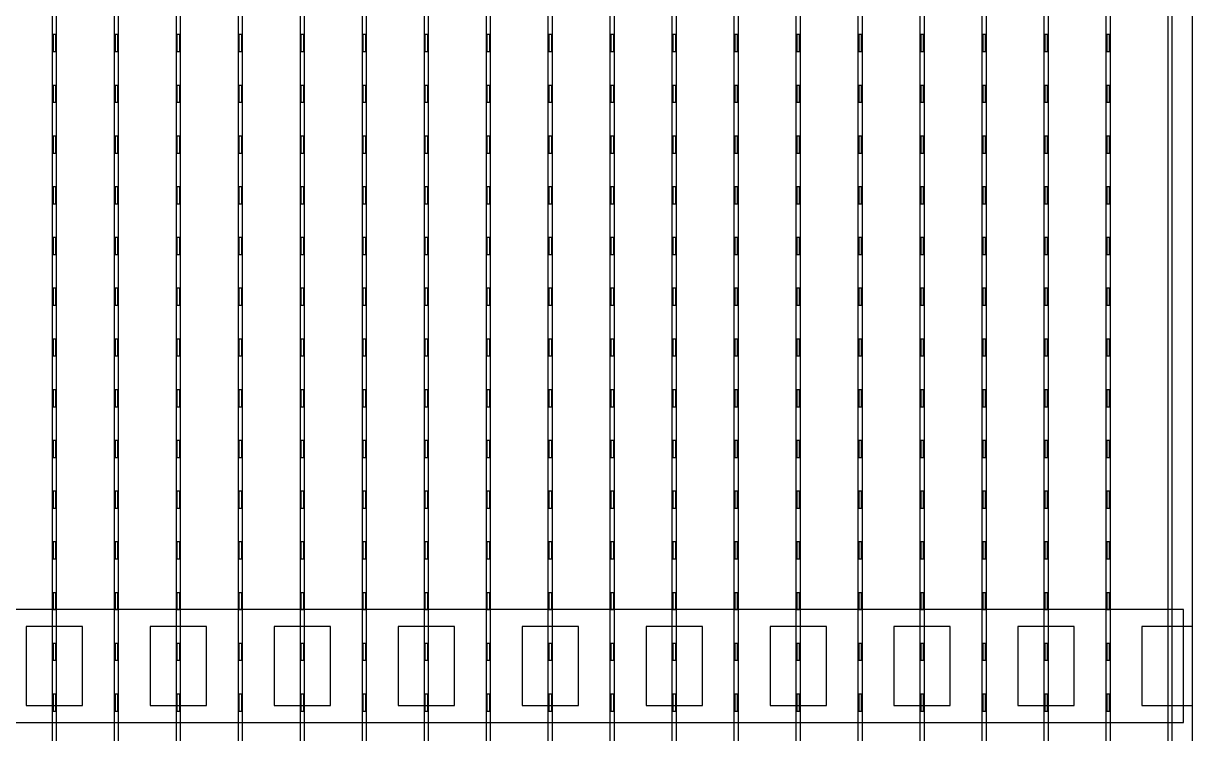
# Model space of a CAD drawing. Header units: millimetres. Extents: x -18 to 142, y -7 to 153.
# Drawn here: x 72.34 to 82.72, y 6.1 to 12.4 of the extents above; entities that cross this region are included whole.
import ezdxf

# ---------------------------------------------------------------- set-up
doc = ezdxf.new("R2010")
doc.units = ezdxf.units.MM
for name, color, linetype in [('BUSBARS', 3, 'Continuous'), ('CONTACT_PADS', 2, 'Continuous'), ('FINGERS', 1, 'Continuous'), ('INSULATION', 2, 'Continuous')]:
    doc.layers.add(name, color=color, linetype=linetype)

msp = doc.modelspace()

# ---------------------------------------------------------------- linework, layer by layer
at = {"layer": 'BUSBARS'}
msp.add_lwpolyline([(82.64, 6.2), (82.64, 7.2), (62.6, 7.2), (62.6, 6.2), (82.64, 6.2)], close=True, dxfattribs=at)
at = {"layer": 'CONTACT_PADS'}
for points in [[(72.633, 12.15), (72.633, 12.3), (72.608, 12.3), (72.608, 12.15), (72.633, 12.15)], [(73.183, 12.15), (73.183, 12.3), (73.158, 12.3), (73.158, 12.15), (73.183, 12.15)], [(73.733, 12.15), (73.733, 12.3), (73.708, 12.3), (73.708, 12.15), (73.733, 12.15)], [(74.283, 12.15), (74.283, 12.3), (74.258, 12.3), (74.258, 12.15), (74.283, 12.15)], [(74.833, 12.15), (74.833, 12.3), (74.808, 12.3), (74.808, 12.15), (74.833, 12.15)], [(75.383, 12.15), (75.383, 12.3), (75.358, 12.3), (75.358, 12.15), (75.383, 12.15)], [(75.933, 12.15), (75.933, 12.3), (75.908, 12.3), (75.908, 12.15), (75.933, 12.15)], [(76.483, 12.15), (76.483, 12.3), (76.458, 12.3), (76.458, 12.15), (76.483, 12.15)], [(77.033, 12.15), (77.033, 12.3), (77.008, 12.3), (77.008, 12.15), (77.033, 12.15)], [(77.583, 12.15), (77.583, 12.3), (77.558, 12.3), (77.558, 12.15), (77.583, 12.15)], [(78.133, 12.15), (78.133, 12.3), (78.108, 12.3), (78.108, 12.15), (78.133, 12.15)], [(78.683, 12.15), (78.683, 12.3), (78.658, 12.3), (78.658, 12.15), (78.683, 12.15)], [(79.233, 12.15), (79.233, 12.3), (79.208, 12.3), (79.208, 12.15), (79.233, 12.15)], [(79.783, 12.15), (79.783, 12.3), (79.758, 12.3), (79.758, 12.15), (79.783, 12.15)], [(80.333, 12.15), (80.333, 12.3), (80.308, 12.3), (80.308, 12.15), (80.333, 12.15)], [(80.883, 12.15), (80.883, 12.3), (80.858, 12.3), (80.858, 12.15), (80.883, 12.15)], [(81.433, 12.15), (81.433, 12.3), (81.408, 12.3), (81.408, 12.15), (81.433, 12.15)], [(81.983, 12.15), (81.983, 12.3), (81.958, 12.3), (81.958, 12.15), (81.983, 12.15)], [(72.633, 11.7), (72.633, 11.85), (72.608, 11.85), (72.608, 11.7), (72.633, 11.7)], [(73.183, 11.7), (73.183, 11.85), (73.158, 11.85), (73.158, 11.7), (73.183, 11.7)], [(73.733, 11.7), (73.733, 11.85), (73.708, 11.85), (73.708, 11.7), (73.733, 11.7)], [(74.283, 11.7), (74.283, 11.85), (74.258, 11.85), (74.258, 11.7), (74.283, 11.7)], [(74.833, 11.7), (74.833, 11.85), (74.808, 11.85), (74.808, 11.7), (74.833, 11.7)], [(75.383, 11.7), (75.383, 11.85), (75.358, 11.85), (75.358, 11.7), (75.383, 11.7)], [(75.933, 11.7), (75.933, 11.85), (75.908, 11.85), (75.908, 11.7), (75.933, 11.7)], [(76.483, 11.7), (76.483, 11.85), (76.458, 11.85), (76.458, 11.7), (76.483, 11.7)], [(77.033, 11.7), (77.033, 11.85), (77.008, 11.85), (77.008, 11.7), (77.033, 11.7)], [(77.583, 11.7), (77.583, 11.85), (77.558, 11.85), (77.558, 11.7), (77.583, 11.7)], [(78.133, 11.7), (78.133, 11.85), (78.108, 11.85), (78.108, 11.7), (78.133, 11.7)], [(78.683, 11.7), (78.683, 11.85), (78.658, 11.85), (78.658, 11.7), (78.683, 11.7)], [(79.233, 11.7), (79.233, 11.85), (79.208, 11.85), (79.208, 11.7), (79.233, 11.7)], [(79.783, 11.7), (79.783, 11.85), (79.758, 11.85), (79.758, 11.7), (79.783, 11.7)], [(80.333, 11.7), (80.333, 11.85), (80.308, 11.85), (80.308, 11.7), (80.333, 11.7)], [(80.883, 11.7), (80.883, 11.85), (80.858, 11.85), (80.858, 11.7), (80.883, 11.7)], [(81.433, 11.7), (81.433, 11.85), (81.408, 11.85), (81.408, 11.7), (81.433, 11.7)], [(81.983, 11.7), (81.983, 11.85), (81.958, 11.85), (81.958, 11.7), (81.983, 11.7)], [(72.633, 11.25), (72.633, 11.4), (72.608, 11.4), (72.608, 11.25), (72.633, 11.25)], [(73.183, 11.25), (73.183, 11.4), (73.158, 11.4), (73.158, 11.25), (73.183, 11.25)], [(73.733, 11.25), (73.733, 11.4), (73.708, 11.4), (73.708, 11.25), (73.733, 11.25)], [(74.283, 11.25), (74.283, 11.4), (74.258, 11.4), (74.258, 11.25), (74.283, 11.25)], [(74.833, 11.25), (74.833, 11.4), (74.808, 11.4), (74.808, 11.25), (74.833, 11.25)], [(75.383, 11.25), (75.383, 11.4), (75.358, 11.4), (75.358, 11.25), (75.383, 11.25)], [(75.933, 11.25), (75.933, 11.4), (75.908, 11.4), (75.908, 11.25), (75.933, 11.25)], [(76.483, 11.25), (76.483, 11.4), (76.458, 11.4), (76.458, 11.25), (76.483, 11.25)], [(77.033, 11.25), (77.033, 11.4), (77.008, 11.4), (77.008, 11.25), (77.033, 11.25)], [(77.583, 11.25), (77.583, 11.4), (77.558, 11.4), (77.558, 11.25), (77.583, 11.25)], [(78.133, 11.25), (78.133, 11.4), (78.108, 11.4), (78.108, 11.25), (78.133, 11.25)], [(78.683, 11.25), (78.683, 11.4), (78.658, 11.4), (78.658, 11.25), (78.683, 11.25)], [(79.233, 11.25), (79.233, 11.4), (79.208, 11.4), (79.208, 11.25), (79.233, 11.25)], [(79.783, 11.25), (79.783, 11.4), (79.758, 11.4), (79.758, 11.25), (79.783, 11.25)], [(80.333, 11.25), (80.333, 11.4), (80.308, 11.4), (80.308, 11.25), (80.333, 11.25)], [(80.883, 11.25), (80.883, 11.4), (80.858, 11.4), (80.858, 11.25), (80.883, 11.25)], [(81.433, 11.25), (81.433, 11.4), (81.408, 11.4), (81.408, 11.25), (81.433, 11.25)], [(81.983, 11.25), (81.983, 11.4), (81.958, 11.4), (81.958, 11.25), (81.983, 11.25)], [(72.633, 10.8), (72.633, 10.95), (72.608, 10.95), (72.608, 10.8), (72.633, 10.8)], [(73.183, 10.8), (73.183, 10.95), (73.158, 10.95), (73.158, 10.8), (73.183, 10.8)], [(73.733, 10.8), (73.733, 10.95), (73.708, 10.95), (73.708, 10.8), (73.733, 10.8)], [(74.283, 10.8), (74.283, 10.95), (74.258, 10.95), (74.258, 10.8), (74.283, 10.8)], [(74.833, 10.8), (74.833, 10.95), (74.808, 10.95), (74.808, 10.8), (74.833, 10.8)], [(75.383, 10.8), (75.383, 10.95), (75.358, 10.95), (75.358, 10.8), (75.383, 10.8)], [(75.933, 10.8), (75.933, 10.95), (75.908, 10.95), (75.908, 10.8), (75.933, 10.8)], [(76.483, 10.8), (76.483, 10.95), (76.458, 10.95), (76.458, 10.8), (76.483, 10.8)], [(77.033, 10.8), (77.033, 10.95), (77.008, 10.95), (77.008, 10.8), (77.033, 10.8)], [(77.583, 10.8), (77.583, 10.95), (77.558, 10.95), (77.558, 10.8), (77.583, 10.8)], [(78.133, 10.8), (78.133, 10.95), (78.108, 10.95), (78.108, 10.8), (78.133, 10.8)], [(78.683, 10.8), (78.683, 10.95), (78.658, 10.95), (78.658, 10.8), (78.683, 10.8)], [(79.233, 10.8), (79.233, 10.95), (79.208, 10.95), (79.208, 10.8), (79.233, 10.8)], [(79.783, 10.8), (79.783, 10.95), (79.758, 10.95), (79.758, 10.8), (79.783, 10.8)], [(80.333, 10.8), (80.333, 10.95), (80.308, 10.95), (80.308, 10.8), (80.333, 10.8)], [(80.883, 10.8), (80.883, 10.95), (80.858, 10.95), (80.858, 10.8), (80.883, 10.8)], [(81.433, 10.8), (81.433, 10.95), (81.408, 10.95), (81.408, 10.8), (81.433, 10.8)], [(81.983, 10.8), (81.983, 10.95), (81.958, 10.95), (81.958, 10.8), (81.983, 10.8)], [(72.633, 10.35), (72.633, 10.5), (72.608, 10.5), (72.608, 10.35), (72.633, 10.35)], [(73.183, 10.35), (73.183, 10.5), (73.158, 10.5), (73.158, 10.35), (73.183, 10.35)], [(73.733, 10.35), (73.733, 10.5), (73.708, 10.5), (73.708, 10.35), (73.733, 10.35)], [(74.283, 10.35), (74.283, 10.5), (74.258, 10.5), (74.258, 10.35), (74.283, 10.35)], [(74.833, 10.35), (74.833, 10.5), (74.808, 10.5), (74.808, 10.35), (74.833, 10.35)], [(75.383, 10.35), (75.383, 10.5), (75.358, 10.5), (75.358, 10.35), (75.383, 10.35)], [(75.933, 10.35), (75.933, 10.5), (75.908, 10.5), (75.908, 10.35), (75.933, 10.35)], [(76.483, 10.35), (76.483, 10.5), (76.458, 10.5), (76.458, 10.35), (76.483, 10.35)], [(77.033, 10.35), (77.033, 10.5), (77.008, 10.5), (77.008, 10.35), (77.033, 10.35)], [(77.583, 10.35), (77.583, 10.5), (77.558, 10.5), (77.558, 10.35), (77.583, 10.35)], [(78.133, 10.35), (78.133, 10.5), (78.108, 10.5), (78.108, 10.35), (78.133, 10.35)], [(78.683, 10.35), (78.683, 10.5), (78.658, 10.5), (78.658, 10.35), (78.683, 10.35)], [(79.233, 10.35), (79.233, 10.5), (79.208, 10.5), (79.208, 10.35), (79.233, 10.35)], [(79.783, 10.35), (79.783, 10.5), (79.758, 10.5), (79.758, 10.35), (79.783, 10.35)], [(80.333, 10.35), (80.333, 10.5), (80.308, 10.5), (80.308, 10.35), (80.333, 10.35)], [(80.883, 10.35), (80.883, 10.5), (80.858, 10.5), (80.858, 10.35), (80.883, 10.35)], [(81.433, 10.35), (81.433, 10.5), (81.408, 10.5), (81.408, 10.35), (81.433, 10.35)], [(81.983, 10.35), (81.983, 10.5), (81.958, 10.5), (81.958, 10.35), (81.983, 10.35)], [(72.633, 9.9), (72.633, 10.05), (72.608, 10.05), (72.608, 9.9), (72.633, 9.9)], [(73.183, 9.9), (73.183, 10.05), (73.158, 10.05), (73.158, 9.9), (73.183, 9.9)], [(73.733, 9.9), (73.733, 10.05), (73.708, 10.05), (73.708, 9.9), (73.733, 9.9)], [(74.283, 9.9), (74.283, 10.05), (74.258, 10.05), (74.258, 9.9), (74.283, 9.9)], [(74.833, 9.9), (74.833, 10.05), (74.808, 10.05), (74.808, 9.9), (74.833, 9.9)], [(75.383, 9.9), (75.383, 10.05), (75.358, 10.05), (75.358, 9.9), (75.383, 9.9)], [(75.933, 9.9), (75.933, 10.05), (75.908, 10.05), (75.908, 9.9), (75.933, 9.9)], [(76.483, 9.9), (76.483, 10.05), (76.458, 10.05), (76.458, 9.9), (76.483, 9.9)], [(77.033, 9.9), (77.033, 10.05), (77.008, 10.05), (77.008, 9.9), (77.033, 9.9)], [(77.583, 9.9), (77.583, 10.05), (77.558, 10.05), (77.558, 9.9), (77.583, 9.9)], [(78.133, 9.9), (78.133, 10.05), (78.108, 10.05), (78.108, 9.9), (78.133, 9.9)], [(78.683, 9.9), (78.683, 10.05), (78.658, 10.05), (78.658, 9.9), (78.683, 9.9)], [(79.233, 9.9), (79.233, 10.05), (79.208, 10.05), (79.208, 9.9), (79.233, 9.9)], [(79.783, 9.9), (79.783, 10.05), (79.758, 10.05), (79.758, 9.9), (79.783, 9.9)], [(80.333, 9.9), (80.333, 10.05), (80.308, 10.05), (80.308, 9.9), (80.333, 9.9)], [(80.883, 9.9), (80.883, 10.05), (80.858, 10.05), (80.858, 9.9), (80.883, 9.9)], [(81.433, 9.9), (81.433, 10.05), (81.408, 10.05), (81.408, 9.9), (81.433, 9.9)], [(81.983, 9.9), (81.983, 10.05), (81.958, 10.05), (81.958, 9.9), (81.983, 9.9)], [(72.633, 9.45), (72.633, 9.6), (72.608, 9.6), (72.608, 9.45), (72.633, 9.45)], [(73.183, 9.45), (73.183, 9.6), (73.158, 9.6), (73.158, 9.45), (73.183, 9.45)], [(73.733, 9.45), (73.733, 9.6), (73.708, 9.6), (73.708, 9.45), (73.733, 9.45)], [(74.283, 9.45), (74.283, 9.6), (74.258, 9.6), (74.258, 9.45), (74.283, 9.45)], [(74.833, 9.45), (74.833, 9.6), (74.808, 9.6), (74.808, 9.45), (74.833, 9.45)], [(75.383, 9.45), (75.383, 9.6), (75.358, 9.6), (75.358, 9.45), (75.383, 9.45)], [(75.933, 9.45), (75.933, 9.6), (75.908, 9.6), (75.908, 9.45), (75.933, 9.45)], [(76.483, 9.45), (76.483, 9.6), (76.458, 9.6), (76.458, 9.45), (76.483, 9.45)], [(77.033, 9.45), (77.033, 9.6), (77.008, 9.6), (77.008, 9.45), (77.033, 9.45)], [(77.583, 9.45), (77.583, 9.6), (77.558, 9.6), (77.558, 9.45), (77.583, 9.45)], [(78.133, 9.45), (78.133, 9.6), (78.108, 9.6), (78.108, 9.45), (78.133, 9.45)], [(78.683, 9.45), (78.683, 9.6), (78.658, 9.6), (78.658, 9.45), (78.683, 9.45)], [(79.233, 9.45), (79.233, 9.6), (79.208, 9.6), (79.208, 9.45), (79.233, 9.45)], [(79.783, 9.45), (79.783, 9.6), (79.758, 9.6), (79.758, 9.45), (79.783, 9.45)], [(80.333, 9.45), (80.333, 9.6), (80.308, 9.6), (80.308, 9.45), (80.333, 9.45)], [(80.883, 9.45), (80.883, 9.6), (80.858, 9.6), (80.858, 9.45), (80.883, 9.45)], [(81.433, 9.45), (81.433, 9.6), (81.408, 9.6), (81.408, 9.45), (81.433, 9.45)], [(81.983, 9.45), (81.983, 9.6), (81.958, 9.6), (81.958, 9.45), (81.983, 9.45)], [(72.633, 9), (72.633, 9.15), (72.608, 9.15), (72.608, 9), (72.633, 9)], [(73.183, 9), (73.183, 9.15), (73.158, 9.15), (73.158, 9), (73.183, 9)], [(73.733, 9), (73.733, 9.15), (73.708, 9.15), (73.708, 9), (73.733, 9)], [(74.283, 9), (74.283, 9.15), (74.258, 9.15), (74.258, 9), (74.283, 9)], [(74.833, 9), (74.833, 9.15), (74.808, 9.15), (74.808, 9), (74.833, 9)], [(75.383, 9), (75.383, 9.15), (75.358, 9.15), (75.358, 9), (75.383, 9)], [(75.933, 9), (75.933, 9.15), (75.908, 9.15), (75.908, 9), (75.933, 9)], [(76.483, 9), (76.483, 9.15), (76.458, 9.15), (76.458, 9), (76.483, 9)], [(77.033, 9), (77.033, 9.15), (77.008, 9.15), (77.008, 9), (77.033, 9)], [(77.583, 9), (77.583, 9.15), (77.558, 9.15), (77.558, 9), (77.583, 9)], [(78.133, 9), (78.133, 9.15), (78.108, 9.15), (78.108, 9), (78.133, 9)], [(78.683, 9), (78.683, 9.15), (78.658, 9.15), (78.658, 9), (78.683, 9)], [(79.233, 9), (79.233, 9.15), (79.208, 9.15), (79.208, 9), (79.233, 9)], [(79.783, 9), (79.783, 9.15), (79.758, 9.15), (79.758, 9), (79.783, 9)], [(80.333, 9), (80.333, 9.15), (80.308, 9.15), (80.308, 9), (80.333, 9)], [(80.883, 9), (80.883, 9.15), (80.858, 9.15), (80.858, 9), (80.883, 9)], [(81.433, 9), (81.433, 9.15), (81.408, 9.15), (81.408, 9), (81.433, 9)], [(81.983, 9), (81.983, 9.15), (81.958, 9.15), (81.958, 9), (81.983, 9)], [(72.633, 8.55), (72.633, 8.7), (72.608, 8.7), (72.608, 8.55), (72.633, 8.55)], [(73.183, 8.55), (73.183, 8.7), (73.158, 8.7), (73.158, 8.55), (73.183, 8.55)], [(73.733, 8.55), (73.733, 8.7), (73.708, 8.7), (73.708, 8.55), (73.733, 8.55)], [(74.283, 8.55), (74.283, 8.7), (74.258, 8.7), (74.258, 8.55), (74.283, 8.55)], [(74.833, 8.55), (74.833, 8.7), (74.808, 8.7), (74.808, 8.55), (74.833, 8.55)], [(75.383, 8.55), (75.383, 8.7), (75.358, 8.7), (75.358, 8.55), (75.383, 8.55)], [(75.933, 8.55), (75.933, 8.7), (75.908, 8.7), (75.908, 8.55), (75.933, 8.55)], [(76.483, 8.55), (76.483, 8.7), (76.458, 8.7), (76.458, 8.55), (76.483, 8.55)], [(77.033, 8.55), (77.033, 8.7), (77.008, 8.7), (77.008, 8.55), (77.033, 8.55)], [(77.583, 8.55), (77.583, 8.7), (77.558, 8.7), (77.558, 8.55), (77.583, 8.55)], [(78.133, 8.55), (78.133, 8.7), (78.108, 8.7), (78.108, 8.55), (78.133, 8.55)], [(78.683, 8.55), (78.683, 8.7), (78.658, 8.7), (78.658, 8.55), (78.683, 8.55)], [(79.233, 8.55), (79.233, 8.7), (79.208, 8.7), (79.208, 8.55), (79.233, 8.55)], [(79.783, 8.55), (79.783, 8.7), (79.758, 8.7), (79.758, 8.55), (79.783, 8.55)], [(80.333, 8.55), (80.333, 8.7), (80.308, 8.7), (80.308, 8.55), (80.333, 8.55)], [(80.883, 8.55), (80.883, 8.7), (80.858, 8.7), (80.858, 8.55), (80.883, 8.55)], [(81.433, 8.55), (81.433, 8.7), (81.408, 8.7), (81.408, 8.55), (81.433, 8.55)], [(81.983, 8.55), (81.983, 8.7), (81.958, 8.7), (81.958, 8.55), (81.983, 8.55)], [(72.633, 8.1), (72.633, 8.25), (72.608, 8.25), (72.608, 8.1), (72.633, 8.1)], [(73.183, 8.1), (73.183, 8.25), (73.158, 8.25), (73.158, 8.1), (73.183, 8.1)], [(73.733, 8.1), (73.733, 8.25), (73.708, 8.25), (73.708, 8.1), (73.733, 8.1)], [(74.283, 8.1), (74.283, 8.25), (74.258, 8.25), (74.258, 8.1), (74.283, 8.1)], [(74.833, 8.1), (74.833, 8.25), (74.808, 8.25), (74.808, 8.1), (74.833, 8.1)], [(75.383, 8.1), (75.383, 8.25), (75.358, 8.25), (75.358, 8.1), (75.383, 8.1)], [(75.933, 8.1), (75.933, 8.25), (75.908, 8.25), (75.908, 8.1), (75.933, 8.1)], [(76.483, 8.1), (76.483, 8.25), (76.458, 8.25), (76.458, 8.1), (76.483, 8.1)], [(77.033, 8.1), (77.033, 8.25), (77.008, 8.25), (77.008, 8.1), (77.033, 8.1)], [(77.583, 8.1), (77.583, 8.25), (77.558, 8.25), (77.558, 8.1), (77.583, 8.1)], [(78.133, 8.1), (78.133, 8.25), (78.108, 8.25), (78.108, 8.1), (78.133, 8.1)], [(78.683, 8.1), (78.683, 8.25), (78.658, 8.25), (78.658, 8.1), (78.683, 8.1)], [(79.233, 8.1), (79.233, 8.25), (79.208, 8.25), (79.208, 8.1), (79.233, 8.1)], [(79.783, 8.1), (79.783, 8.25), (79.758, 8.25), (79.758, 8.1), (79.783, 8.1)], [(80.333, 8.1), (80.333, 8.25), (80.308, 8.25), (80.308, 8.1), (80.333, 8.1)], [(80.883, 8.1), (80.883, 8.25), (80.858, 8.25), (80.858, 8.1), (80.883, 8.1)], [(81.433, 8.1), (81.433, 8.25), (81.408, 8.25), (81.408, 8.1), (81.433, 8.1)], [(81.983, 8.1), (81.983, 8.25), (81.958, 8.25), (81.958, 8.1), (81.983, 8.1)], [(72.633, 7.65), (72.633, 7.8), (72.608, 7.8), (72.608, 7.65), (72.633, 7.65)], [(73.183, 7.65), (73.183, 7.8), (73.158, 7.8), (73.158, 7.65), (73.183, 7.65)], [(73.733, 7.65), (73.733, 7.8), (73.708, 7.8), (73.708, 7.65), (73.733, 7.65)], [(74.283, 7.65), (74.283, 7.8), (74.258, 7.8), (74.258, 7.65), (74.283, 7.65)], [(74.833, 7.65), (74.833, 7.8), (74.808, 7.8), (74.808, 7.65), (74.833, 7.65)], [(75.383, 7.65), (75.383, 7.8), (75.358, 7.8), (75.358, 7.65), (75.383, 7.65)], [(75.933, 7.65), (75.933, 7.8), (75.908, 7.8), (75.908, 7.65), (75.933, 7.65)], [(76.483, 7.65), (76.483, 7.8), (76.458, 7.8), (76.458, 7.65), (76.483, 7.65)], [(77.033, 7.65), (77.033, 7.8), (77.008, 7.8), (77.008, 7.65), (77.033, 7.65)], [(77.583, 7.65), (77.583, 7.8), (77.558, 7.8), (77.558, 7.65), (77.583, 7.65)], [(78.133, 7.65), (78.133, 7.8), (78.108, 7.8), (78.108, 7.65), (78.133, 7.65)], [(78.683, 7.65), (78.683, 7.8), (78.658, 7.8), (78.658, 7.65), (78.683, 7.65)], [(79.233, 7.65), (79.233, 7.8), (79.208, 7.8), (79.208, 7.65), (79.233, 7.65)], [(79.783, 7.65), (79.783, 7.8), (79.758, 7.8), (79.758, 7.65), (79.783, 7.65)], [(80.333, 7.65), (80.333, 7.8), (80.308, 7.8), (80.308, 7.65), (80.333, 7.65)], [(80.883, 7.65), (80.883, 7.8), (80.858, 7.8), (80.858, 7.65), (80.883, 7.65)], [(81.433, 7.65), (81.433, 7.8), (81.408, 7.8), (81.408, 7.65), (81.433, 7.65)], [(81.983, 7.65), (81.983, 7.8), (81.958, 7.8), (81.958, 7.65), (81.983, 7.65)], [(72.633, 7.2), (72.633, 7.35), (72.608, 7.35), (72.608, 7.2), (72.633, 7.2)], [(73.183, 7.2), (73.183, 7.35), (73.158, 7.35), (73.158, 7.2), (73.183, 7.2)], [(73.733, 7.2), (73.733, 7.35), (73.708, 7.35), (73.708, 7.2), (73.733, 7.2)], [(74.283, 7.2), (74.283, 7.35), (74.258, 7.35), (74.258, 7.2), (74.283, 7.2)], [(74.833, 7.2), (74.833, 7.35), (74.808, 7.35), (74.808, 7.2), (74.833, 7.2)], [(75.383, 7.2), (75.383, 7.35), (75.358, 7.35), (75.358, 7.2), (75.383, 7.2)], [(75.933, 7.2), (75.933, 7.35), (75.908, 7.35), (75.908, 7.2), (75.933, 7.2)], [(76.483, 7.2), (76.483, 7.35), (76.458, 7.35), (76.458, 7.2), (76.483, 7.2)], [(77.033, 7.2), (77.033, 7.35), (77.008, 7.35), (77.008, 7.2), (77.033, 7.2)], [(77.583, 7.2), (77.583, 7.35), (77.558, 7.35), (77.558, 7.2), (77.583, 7.2)], [(78.133, 7.2), (78.133, 7.35), (78.108, 7.35), (78.108, 7.2), (78.133, 7.2)], [(78.683, 7.2), (78.683, 7.35), (78.658, 7.35), (78.658, 7.2), (78.683, 7.2)], [(79.233, 7.2), (79.233, 7.35), (79.208, 7.35), (79.208, 7.2), (79.233, 7.2)], [(79.783, 7.2), (79.783, 7.35), (79.758, 7.35), (79.758, 7.2), (79.783, 7.2)], [(80.333, 7.2), (80.333, 7.35), (80.308, 7.35), (80.308, 7.2), (80.333, 7.2)], [(80.883, 7.2), (80.883, 7.35), (80.858, 7.35), (80.858, 7.2), (80.883, 7.2)], [(81.433, 7.2), (81.433, 7.35), (81.408, 7.35), (81.408, 7.2), (81.433, 7.2)], [(81.983, 7.2), (81.983, 7.35), (81.958, 7.35), (81.958, 7.2), (81.983, 7.2)], [(72.633, 6.75), (72.633, 6.9), (72.608, 6.9), (72.608, 6.75), (72.633, 6.75)], [(73.183, 6.75), (73.183, 6.9), (73.158, 6.9), (73.158, 6.75), (73.183, 6.75)], [(73.733, 6.75), (73.733, 6.9), (73.708, 6.9), (73.708, 6.75), (73.733, 6.75)], [(74.283, 6.75), (74.283, 6.9), (74.258, 6.9), (74.258, 6.75), (74.283, 6.75)], [(74.833, 6.75), (74.833, 6.9), (74.808, 6.9), (74.808, 6.75), (74.833, 6.75)], [(75.383, 6.75), (75.383, 6.9), (75.358, 6.9), (75.358, 6.75), (75.383, 6.75)], [(75.933, 6.75), (75.933, 6.9), (75.908, 6.9), (75.908, 6.75), (75.933, 6.75)], [(76.483, 6.75), (76.483, 6.9), (76.458, 6.9), (76.458, 6.75), (76.483, 6.75)], [(77.033, 6.75), (77.033, 6.9), (77.008, 6.9), (77.008, 6.75), (77.033, 6.75)], [(77.583, 6.75), (77.583, 6.9), (77.558, 6.9), (77.558, 6.75), (77.583, 6.75)], [(78.133, 6.75), (78.133, 6.9), (78.108, 6.9), (78.108, 6.75), (78.133, 6.75)], [(78.683, 6.75), (78.683, 6.9), (78.658, 6.9), (78.658, 6.75), (78.683, 6.75)], [(79.233, 6.75), (79.233, 6.9), (79.208, 6.9), (79.208, 6.75), (79.233, 6.75)], [(79.783, 6.75), (79.783, 6.9), (79.758, 6.9), (79.758, 6.75), (79.783, 6.75)], [(80.333, 6.75), (80.333, 6.9), (80.308, 6.9), (80.308, 6.75), (80.333, 6.75)], [(80.883, 6.75), (80.883, 6.9), (80.858, 6.9), (80.858, 6.75), (80.883, 6.75)], [(81.433, 6.75), (81.433, 6.9), (81.408, 6.9), (81.408, 6.75), (81.433, 6.75)], [(81.983, 6.75), (81.983, 6.9), (81.958, 6.9), (81.958, 6.75), (81.983, 6.75)], [(72.633, 6.3), (72.633, 6.45), (72.608, 6.45), (72.608, 6.3), (72.633, 6.3)], [(73.183, 6.3), (73.183, 6.45), (73.158, 6.45), (73.158, 6.3), (73.183, 6.3)], [(73.733, 6.3), (73.733, 6.45), (73.708, 6.45), (73.708, 6.3), (73.733, 6.3)], [(74.283, 6.3), (74.283, 6.45), (74.258, 6.45), (74.258, 6.3), (74.283, 6.3)], [(74.833, 6.3), (74.833, 6.45), (74.808, 6.45), (74.808, 6.3), (74.833, 6.3)], [(75.383, 6.3), (75.383, 6.45), (75.358, 6.45), (75.358, 6.3), (75.383, 6.3)], [(75.933, 6.3), (75.933, 6.45), (75.908, 6.45), (75.908, 6.3), (75.933, 6.3)], [(76.483, 6.3), (76.483, 6.45), (76.458, 6.45), (76.458, 6.3), (76.483, 6.3)], [(77.033, 6.3), (77.033, 6.45), (77.008, 6.45), (77.008, 6.3), (77.033, 6.3)], [(77.583, 6.3), (77.583, 6.45), (77.558, 6.45), (77.558, 6.3), (77.583, 6.3)], [(78.133, 6.3), (78.133, 6.45), (78.108, 6.45), (78.108, 6.3), (78.133, 6.3)], [(78.683, 6.3), (78.683, 6.45), (78.658, 6.45), (78.658, 6.3), (78.683, 6.3)], [(79.233, 6.3), (79.233, 6.45), (79.208, 6.45), (79.208, 6.3), (79.233, 6.3)], [(79.783, 6.3), (79.783, 6.45), (79.758, 6.45), (79.758, 6.3), (79.783, 6.3)], [(80.333, 6.3), (80.333, 6.45), (80.308, 6.45), (80.308, 6.3), (80.333, 6.3)], [(80.883, 6.3), (80.883, 6.45), (80.858, 6.45), (80.858, 6.3), (80.883, 6.3)], [(81.433, 6.3), (81.433, 6.45), (81.408, 6.45), (81.408, 6.3), (81.433, 6.3)], [(81.983, 6.3), (81.983, 6.45), (81.958, 6.45), (81.958, 6.3), (81.983, 6.3)]]:
    msp.add_lwpolyline(points, close=True, dxfattribs=at)
at = {"layer": 'FINGERS'}
for points in [[(72.64, 0), (72.64, 19.9), (72.6, 19.9), (72.6, 0), (72.64, 0)], [(73.19, 0), (73.19, 19.9), (73.15, 19.9), (73.15, 0), (73.19, 0)], [(73.74, 0), (73.74, 19.9), (73.7, 19.9), (73.7, 0), (73.74, 0)], [(74.29, 0), (74.29, 19.9), (74.25, 19.9), (74.25, 0), (74.29, 0)], [(74.84, 0), (74.84, 19.9), (74.8, 19.9), (74.8, 0), (74.84, 0)], [(75.39, 0), (75.39, 19.9), (75.35, 19.9), (75.35, 0), (75.39, 0)], [(75.94, 0), (75.94, 19.9), (75.9, 19.9), (75.9, 0), (75.94, 0)], [(76.49, 0), (76.49, 19.9), (76.45, 19.9), (76.45, 0), (76.49, 0)], [(77.04, 0), (77.04, 19.9), (77, 19.9), (77, 0), (77.04, 0)], [(77.59, 0), (77.59, 19.9), (77.55, 19.9), (77.55, 0), (77.59, 0)], [(78.14, 0), (78.14, 19.9), (78.1, 19.9), (78.1, 0), (78.14, 0)], [(78.69, 0), (78.69, 19.9), (78.65, 19.9), (78.65, 0), (78.69, 0)], [(79.24, 0), (79.24, 19.9), (79.2, 19.9), (79.2, 0), (79.24, 0)], [(79.79, 0), (79.79, 19.9), (79.75, 19.9), (79.75, 0), (79.79, 0)], [(80.34, 0), (80.34, 19.9), (80.3, 19.9), (80.3, 0), (80.34, 0)], [(80.89, 0), (80.89, 19.9), (80.85, 19.9), (80.85, 0), (80.89, 0)], [(81.44, 0), (81.44, 19.9), (81.4, 19.9), (81.4, 0), (81.44, 0)], [(81.99, 0), (81.99, 19.9), (81.95, 19.9), (81.95, 0), (81.99, 0)], [(82.54, 0), (82.54, 19.9), (82.5, 19.9), (82.5, 0), (82.54, 0)]]:
    msp.add_lwpolyline(points, close=True, dxfattribs=at)
at = {"layer": 'INSULATION'}
for points in [[(82.72, -0.15), (82.72, 20.05), (62.52, 20.05), (62.52, -0.15), (82.72, -0.15)], [(72.87, 6.35), (72.87, 7.05), (72.37, 7.05), (72.37, 6.35), (72.87, 6.35)], [(73.97, 6.35), (73.97, 7.05), (73.47, 7.05), (73.47, 6.35), (73.97, 6.35)], [(75.07, 6.35), (75.07, 7.05), (74.57, 7.05), (74.57, 6.35), (75.07, 6.35)], [(76.17, 6.35), (76.17, 7.05), (75.67, 7.05), (75.67, 6.35), (76.17, 6.35)], [(77.27, 6.35), (77.27, 7.05), (76.77, 7.05), (76.77, 6.35), (77.27, 6.35)], [(78.37, 6.35), (78.37, 7.05), (77.87, 7.05), (77.87, 6.35), (78.37, 6.35)], [(79.47, 6.35), (79.47, 7.05), (78.97, 7.05), (78.97, 6.35), (79.47, 6.35)], [(80.57, 6.35), (80.57, 7.05), (80.07, 7.05), (80.07, 6.35), (80.57, 6.35)], [(81.67, 6.35), (81.67, 7.05), (81.17, 7.05), (81.17, 6.35), (81.67, 6.35)], [(82.72, 6.35), (82.72, 7.05), (82.27, 7.05), (82.27, 6.35), (82.72, 6.35)]]:
    msp.add_lwpolyline(points, close=True, dxfattribs=at)

doc.saveas('drawing.dxf')
